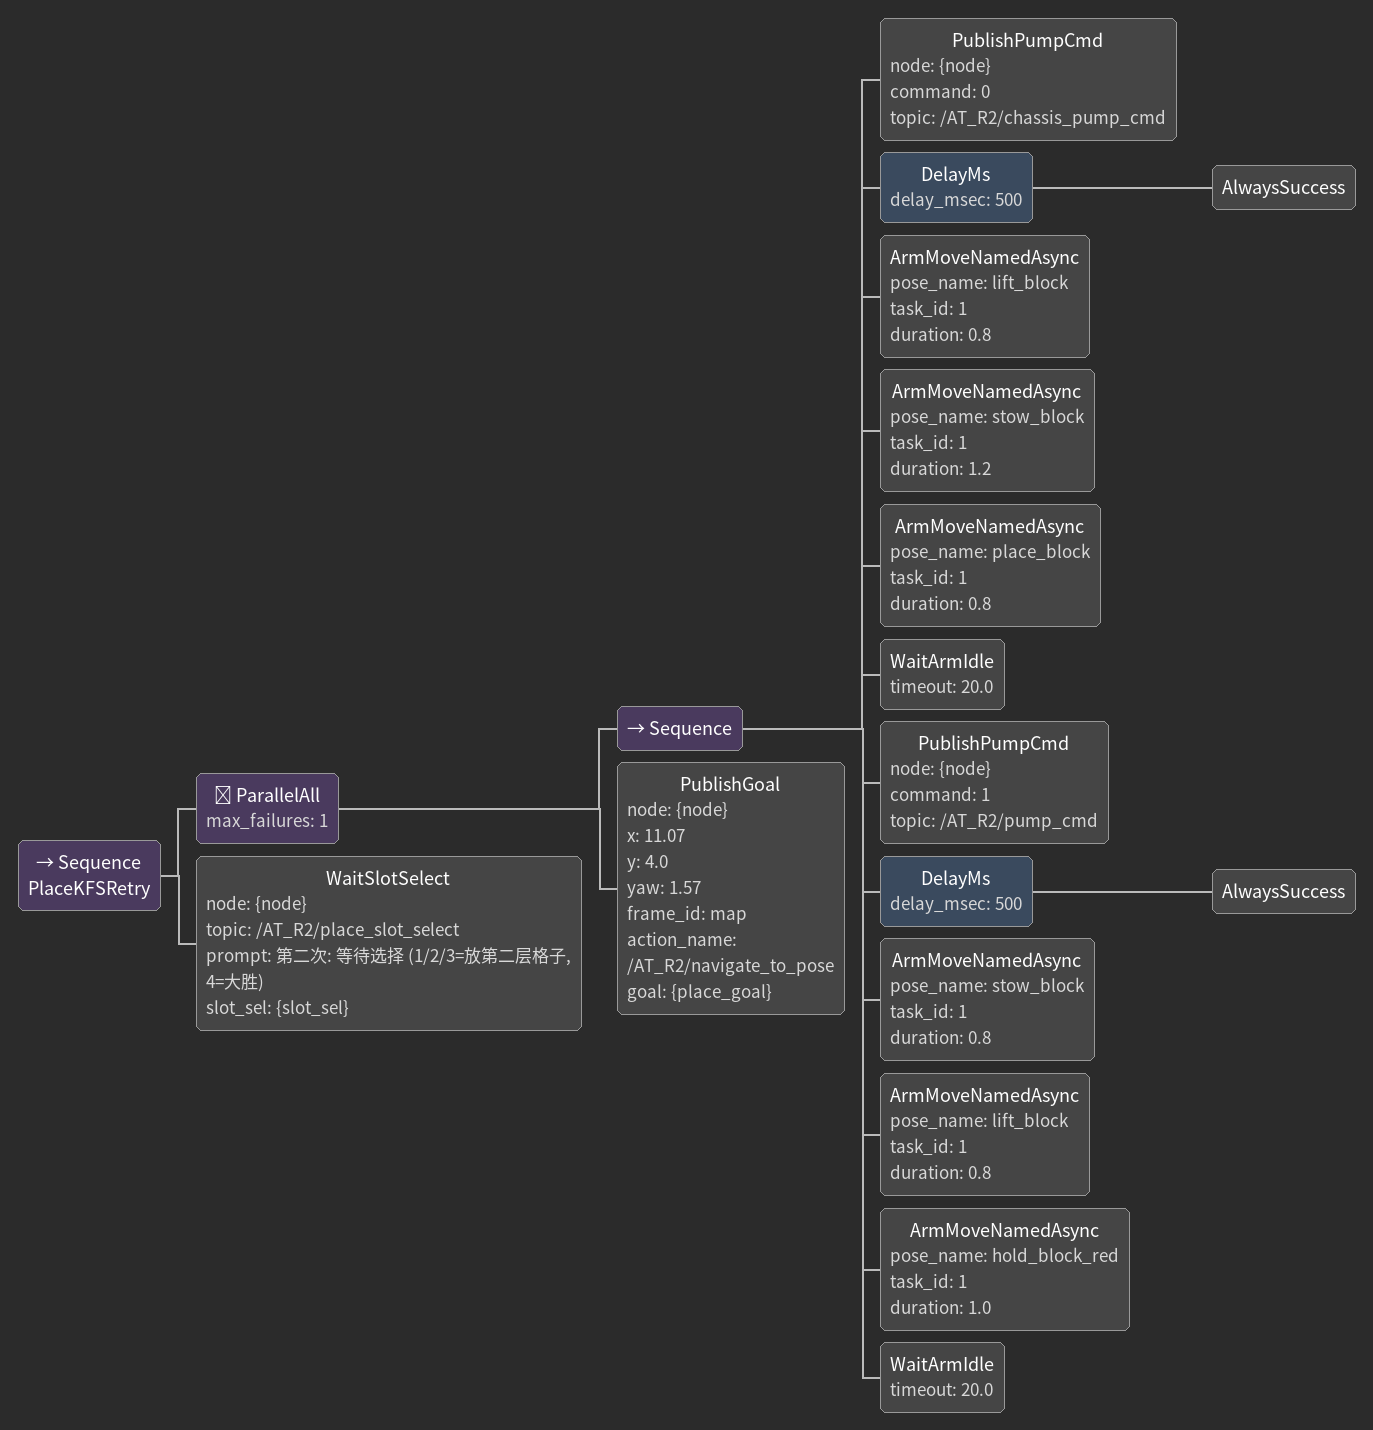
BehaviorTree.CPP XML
<Sequence name="PlaceKFSRetry">

  <ParallelAll max_failures="1">
    <Sequence>
      <!-- 底盘气泵松开, 把块交给机械臂 -->
      <PublishPumpCmd node="{node}" command="0" topic="/AT_R2/chassis_pump_cmd"/>
      <DelayMs delay_msec="500">
        <AlwaysSuccess/>
      </DelayMs>
      <ArmMoveNamedAsync pose_name="lift_block" task_id="1" duration="0.8"/>
      <ArmMoveNamedAsync pose_name="stow_block" task_id="1" duration="1.2"/>
      <ArmMoveNamedAsync pose_name="place_block" task_id="1" duration="0.8"/>
      <WaitArmIdle timeout="20.0"/>
      <!-- 机械臂顶端气泵吸住底盘块 -->
      <PublishPumpCmd node="{node}" command="1" topic="/AT_R2/pump_cmd"/>
      <DelayMs delay_msec="500">
        <AlwaysSuccess/>
      </DelayMs>
      <ArmMoveNamedAsync pose_name="stow_block" task_id="1" duration="0.8"/>
      <ArmMoveNamedAsync pose_name="lift_block" task_id="1" duration="0.8"/>
      <ArmMoveNamedAsync pose_name="hold_block_red" task_id="1" duration="1.0"/>
      <WaitArmIdle timeout="20.0"/>
    </Sequence>
    <!-- 取块动作时同时导航回放置准备位, 为下一次放块做准备 -->
    <PublishGoal node="{node}" x="11.07" y="4.0" yaw="1.57" frame_id="map" action_name="/AT_R2/navigate_to_pose" goal="{place_goal}"/>
  </ParallelAll>

  <!-- ================================================================
       D 段: 第二次等格子选择 -> 1/2/3=放第二层格子; 4=大胜爬三层 -->
  <WaitSlotSelect node="{node}" topic="/AT_R2/place_slot_select" prompt="第二次: 等待选择 (1/2/3=放第二层格子, 4=大胜)" slot_sel="{slot_sel}"/>

</Sequence>
